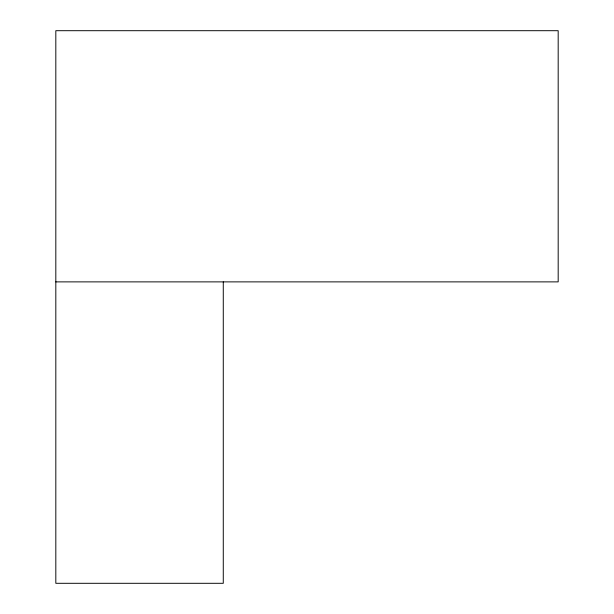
<?xml version="1.0" encoding="UTF-8"?>
<svg xmlns="http://www.w3.org/2000/svg" width="614" height="614" viewBox="0 0 614 614"><rect width="100%" height="100%" fill="white"/><g stroke="black" fill="none" stroke-linecap="round" stroke-linejoin="round"><path stroke-width="0.92" d="M55.82 281.88L558.18 281.88L558.18 30.7L55.82 30.7L55.82 583.3L223.273 583.3L223.273 281.88"/></g></svg>
